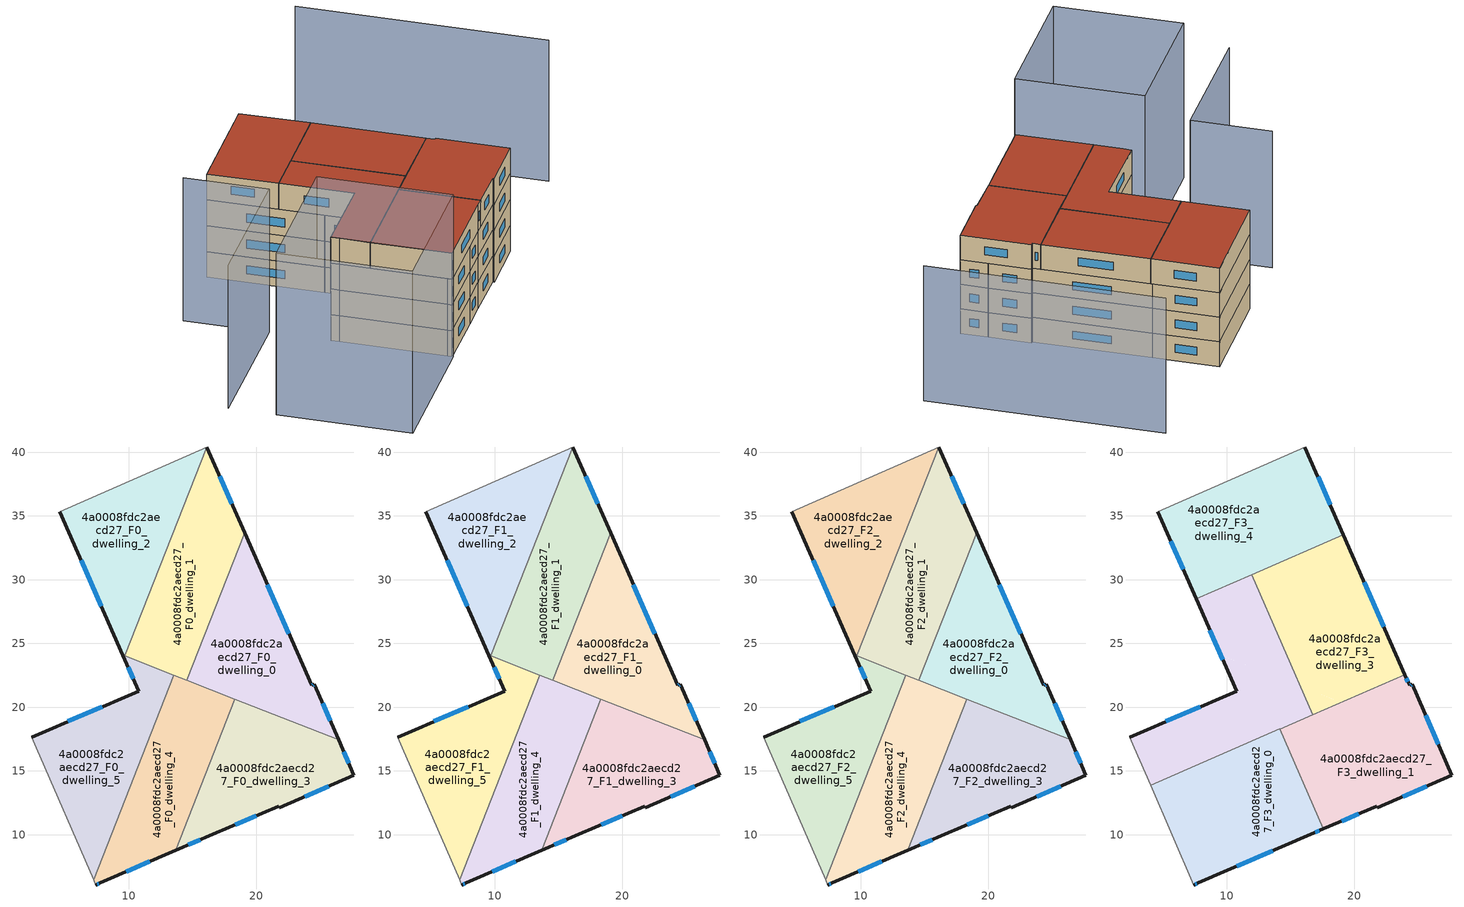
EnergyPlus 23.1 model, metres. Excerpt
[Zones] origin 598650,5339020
4a0008fdc2aecd27_F0_dwelling_0
 floor ground (EU_floor_Construction): 19.1,33.68 24.36,21.7 24.58,21.8 26.48,17.43 14.56,22.12 z0
 wall outside (EU_wall_Construction): 26.48,17.43 24.58,21.8 24.36,21.7 19.1,33.68 z0:3
 wall to 4a0008fdc2aecd27_F0_dwelling_1 (EU_wall_Construction): 19.1,33.68 14.56,22.12 z0:3
 wall to 4a0008fdc2aecd27_F0_dwelling_3 (EU_wall_Construction): 18.35,20.63 26.48,17.43 z0:3
 wall to 4a0008fdc2aecd27_F0_dwelling_4 (EU_wall_Construction): 14.56,22.12 18.35,20.63 z0:3
 window (EU_Window_Construction): 22.57,25.78 20.89,29.6 / 24.51,21.77 24.44,21.74 / 25.83,18.92 25.23,20.31 z1.02:1.98
4a0008fdc2aecd27_F0_dwelling_1
 floor ground (EU_floor_Construction): 16.15,40.41 19.1,33.68 14.56,22.12 9.69,24.03 16.12,40.4 z0
 wall outside (EU_wall_Construction): 19.1,33.68 16.15,40.41 z0:3
 wall to 4a0008fdc2aecd27_F0_dwelling_2 (EU_wall_Construction): 16.12,40.4 9.69,24.03 z0:3
 wall adiabatic (EU_wall_Construction): 16.15,40.41 16.12,40.4 z0:3
 wall to 4a0008fdc2aecd27_F0_dwelling_5 (EU_wall_Construction): 9.69,24.03 13.56,22.51 z0:3
 wall to 4a0008fdc2aecd27_F0_dwelling_4 (EU_wall_Construction): 13.56,22.51 14.56,22.12 z0:3
 window (EU_Window_Construction): 18.1,35.97 17.15,38.12 z1.02:1.98
4a0008fdc2aecd27_F0_dwelling_2
 floor ground (EU_floor_Construction): 16.12,40.4 9.69,24.03 9.55,24.09 4.61,35.34 z0
 wall outside (EU_wall_Construction): 4.61,35.34 9.55,24.09 z0:3
 wall adiabatic (EU_wall_Construction): 16.12,40.4 4.61,35.34 z0:3
 wall to 4a0008fdc2aecd27_F0_dwelling_5 (EU_wall_Construction): 9.55,24.09 9.69,24.03 z0:3
 window (EU_Window_Construction): 6.29,31.51 7.87,27.92 z1.02:1.98
4a0008fdc2aecd27_F0_dwelling_3
 floor ground (EU_floor_Construction): 26.48,17.43 27.68,14.66 21.84,12.1 21.78,12.22 16.62,10.05 13.68,8.77 18.35,20.63 z0
 wall outside (EU_wall_Construction): 13.68,8.77 16.62,10.05 21.78,12.22 21.84,12.1 27.68,14.66 26.48,17.43 z0:3
 wall to 4a0008fdc2aecd27_F0_dwelling_4 (EU_wall_Construction): 18.35,20.63 13.68,8.77 z0:3
 window (EU_Window_Construction): 18.38,10.79 20.03,11.48 / 14.68,9.21 15.62,9.62 / 27.27,15.61 26.89,16.49 / 23.83,12.97 25.69,13.79 z1.02:1.98
4a0008fdc2aecd27_F0_dwelling_4
 floor ground (EU_floor_Construction): 18.35,20.63 13.68,8.77 7.8,6.22 7.44,6.05 7.26,6.48 13.56,22.51 z0
 wall outside (EU_wall_Construction): 7.44,6.05 7.8,6.22 13.68,8.77 z0:3
 wall adiabatic (EU_wall_Construction): 7.26,6.48 7.44,6.05 z0:3
 wall to 4a0008fdc2aecd27_F0_dwelling_5 (EU_wall_Construction): 13.56,22.51 7.26,6.48 z0:3
 window (EU_Window_Construction): 9.8,7.09 11.68,7.9 / 7.56,6.11 7.68,6.16 z1.02:1.98
4a0008fdc2aecd27_F0_dwelling_5
 floor ground (EU_floor_Construction): 13.56,22.51 7.26,6.48 2.76,16.81 2.39,17.65 10.79,21.26 9.55,24.09 z0
 wall outside (EU_wall_Construction): 9.55,24.09 10.79,21.26 2.39,17.65 z0:3
 wall adiabatic (EU_wall_Construction): 2.39,17.65 2.76,16.81 7.26,6.48 z0:3
 window (EU_Window_Construction): 9.97,23.13 10.37,22.22 / 7.93,20.04 5.25,18.88 z1.02:1.98
4a0008fdc2aecd27_F1_dwelling_0
 floor to 4a0008fdc2aecd27_F0_dwelling_0 (EU_floor_Construction): 19.1,33.68 24.36,21.7 24.58,21.8 26.48,17.43 14.56,22.12 z3
 wall outside (EU_wall_Construction): 26.48,17.43 24.58,21.8 24.36,21.7 19.1,33.68 z3:6
 wall to 4a0008fdc2aecd27_F1_dwelling_1 (EU_wall_Construction): 19.1,33.68 14.56,22.12 z3:6
 wall to 4a0008fdc2aecd27_F1_dwelling_3 (EU_wall_Construction): 18.35,20.63 26.48,17.43 z3:6
 wall to 4a0008fdc2aecd27_F1_dwelling_4 (EU_wall_Construction): 14.56,22.12 18.35,20.63 z3:6
 window (EU_Window_Construction): 22.57,25.78 20.89,29.6 / 24.51,21.77 24.44,21.74 / 25.83,18.92 25.23,20.31 z4.02:4.98
4a0008fdc2aecd27_F1_dwelling_1
 floor to 4a0008fdc2aecd27_F0_dwelling_1 (EU_floor_Construction): 16.15,40.41 19.1,33.68 14.56,22.12 9.69,24.03 16.12,40.4 z3
 wall outside (EU_wall_Construction): 19.1,33.68 16.15,40.41 z3:6
 wall to 4a0008fdc2aecd27_F1_dwelling_2 (EU_wall_Construction): 16.12,40.4 9.69,24.03 z3:6
 wall adiabatic (EU_wall_Construction): 16.15,40.41 16.12,40.4 z3:6
 wall to 4a0008fdc2aecd27_F1_dwelling_5 (EU_wall_Construction): 9.69,24.03 13.56,22.51 z3:6
 wall to 4a0008fdc2aecd27_F1_dwelling_4 (EU_wall_Construction): 13.56,22.51 14.56,22.12 z3:6
 window (EU_Window_Construction): 18.1,35.97 17.15,38.12 z4.02:4.98
4a0008fdc2aecd27_F1_dwelling_2
 floor to 4a0008fdc2aecd27_F0_dwelling_2 (EU_floor_Construction): 16.12,40.4 9.69,24.03 9.55,24.09 4.61,35.34 z3
 wall outside (EU_wall_Construction): 4.61,35.34 9.55,24.09 z3:6
 wall adiabatic (EU_wall_Construction): 16.12,40.4 4.61,35.34 z3:6
 wall to 4a0008fdc2aecd27_F1_dwelling_5 (EU_wall_Construction): 9.55,24.09 9.69,24.03 z3:6
 window (EU_Window_Construction): 6.29,31.51 7.87,27.92 z4.02:4.98
4a0008fdc2aecd27_F1_dwelling_3
 floor to 4a0008fdc2aecd27_F0_dwelling_3 (EU_floor_Construction): 26.48,17.43 27.68,14.66 21.84,12.1 21.78,12.22 16.62,10.05 13.68,8.77 18.35,20.63 z3
 wall outside (EU_wall_Construction): 13.68,8.77 16.62,10.05 21.78,12.22 21.84,12.1 27.68,14.66 26.48,17.43 z3:6
 wall to 4a0008fdc2aecd27_F1_dwelling_4 (EU_wall_Construction): 18.35,20.63 13.68,8.77 z3:6
 window (EU_Window_Construction): 18.38,10.79 20.03,11.48 / 14.68,9.21 15.62,9.62 / 27.27,15.61 26.89,16.49 / 23.83,12.97 25.69,13.79 z4.02:4.98
4a0008fdc2aecd27_F1_dwelling_4
 floor to 4a0008fdc2aecd27_F0_dwelling_4 (EU_floor_Construction): 18.35,20.63 13.68,8.77 7.8,6.22 7.44,6.05 7.26,6.48 13.56,22.51 z3
 wall outside (EU_wall_Construction): 7.44,6.05 7.8,6.22 13.68,8.77 z3:6
 wall adiabatic (EU_wall_Construction): 7.26,6.48 7.44,6.05 z3:6
 wall to 4a0008fdc2aecd27_F1_dwelling_5 (EU_wall_Construction): 13.56,22.51 7.26,6.48 z3:6
 window (EU_Window_Construction): 9.8,7.09 11.68,7.9 / 7.56,6.11 7.68,6.16 z4.02:4.98
4a0008fdc2aecd27_F1_dwelling_5
 floor to 4a0008fdc2aecd27_F0_dwelling_5 (EU_floor_Construction): 13.56,22.51 7.26,6.48 2.76,16.81 2.39,17.65 10.79,21.26 9.55,24.09 z3
 wall outside (EU_wall_Construction): 9.55,24.09 10.79,21.26 2.39,17.65 z3:6
 wall adiabatic (EU_wall_Construction): 2.39,17.65 2.76,16.81 7.26,6.48 z3:6
 window (EU_Window_Construction): 9.97,23.13 10.37,22.22 / 7.93,20.04 5.25,18.88 z4.02:4.98
4a0008fdc2aecd27_F2_dwelling_0
 floor to 4a0008fdc2aecd27_F1_dwelling_0 (EU_floor_Construction): 19.1,33.68 24.36,21.7 24.58,21.8 26.48,17.43 14.56,22.12 z6
 wall outside (EU_wall_Construction): 26.48,17.43 24.58,21.8 24.36,21.7 19.1,33.68 z6:9
 wall to 4a0008fdc2aecd27_F2_dwelling_1 (EU_wall_Construction): 19.1,33.68 14.56,22.12 z6:9
 wall to 4a0008fdc2aecd27_F2_dwelling_3 (EU_wall_Construction): 18.35,20.63 26.48,17.43 z6:9
 wall to 4a0008fdc2aecd27_F2_dwelling_4 (EU_wall_Construction): 14.56,22.12 18.35,20.63 z6:9
 window (EU_Window_Construction): 22.57,25.78 20.89,29.6 / 24.51,21.77 24.44,21.74 / 25.83,18.92 25.23,20.31 z7.02:7.98
4a0008fdc2aecd27_F2_dwelling_1
 floor to 4a0008fdc2aecd27_F1_dwelling_1 (EU_floor_Construction): 16.15,40.41 19.1,33.68 14.56,22.12 9.69,24.03 16.12,40.4 z6
 wall outside (EU_wall_Construction): 19.1,33.68 16.15,40.41 z6:9
 wall to 4a0008fdc2aecd27_F2_dwelling_2 (EU_wall_Construction): 16.12,40.4 9.69,24.03 z6:9
 wall adiabatic (EU_wall_Construction): 16.15,40.41 16.12,40.4 z6:9
 wall to 4a0008fdc2aecd27_F2_dwelling_5 (EU_wall_Construction): 9.69,24.03 13.56,22.51 z6:9
 wall to 4a0008fdc2aecd27_F2_dwelling_4 (EU_wall_Construction): 13.56,22.51 14.56,22.12 z6:9
 window (EU_Window_Construction): 18.1,35.97 17.15,38.12 z7.02:7.98
4a0008fdc2aecd27_F2_dwelling_2
 floor to 4a0008fdc2aecd27_F1_dwelling_2 (EU_floor_Construction): 16.12,40.4 9.69,24.03 9.55,24.09 4.61,35.34 z6
 wall outside (EU_wall_Construction): 4.61,35.34 9.55,24.09 z6:9
 wall adiabatic (EU_wall_Construction): 16.12,40.4 4.61,35.34 z6:9
 wall to 4a0008fdc2aecd27_F2_dwelling_5 (EU_wall_Construction): 9.55,24.09 9.69,24.03 z6:9
 window (EU_Window_Construction): 6.29,31.51 7.87,27.92 z7.02:7.98
4a0008fdc2aecd27_F2_dwelling_3
 floor to 4a0008fdc2aecd27_F1_dwelling_3 (EU_floor_Construction): 26.48,17.43 27.68,14.66 21.84,12.1 21.78,12.22 16.62,10.05 13.68,8.77 18.35,20.63 z6
 wall outside (EU_wall_Construction): 13.68,8.77 16.62,10.05 21.78,12.22 21.84,12.1 27.68,14.66 26.48,17.43 z6:9
 wall to 4a0008fdc2aecd27_F2_dwelling_4 (EU_wall_Construction): 18.35,20.63 13.68,8.77 z6:9
 window (EU_Window_Construction): 18.38,10.79 20.03,11.48 / 14.68,9.21 15.62,9.62 / 27.27,15.61 26.89,16.49 / 23.83,12.97 25.69,13.79 z7.02:7.98
4a0008fdc2aecd27_F2_dwelling_4
 floor to 4a0008fdc2aecd27_F1_dwelling_4 (EU_floor_Construction): 18.35,20.63 13.68,8.77 7.8,6.22 7.44,6.05 7.26,6.48 13.56,22.51 z6
 wall outside (EU_wall_Construction): 7.44,6.05 7.8,6.22 13.68,8.77 z6:9
 wall adiabatic (EU_wall_Construction): 7.26,6.48 7.44,6.05 z6:9
 wall to 4a0008fdc2aecd27_F2_dwelling_5 (EU_wall_Construction): 13.56,22.51 7.26,6.48 z6:9
 window (EU_Window_Construction): 9.8,7.09 11.68,7.9 / 7.56,6.11 7.68,6.16 z7.02:7.98
4a0008fdc2aecd27_F2_dwelling_5
 floor to 4a0008fdc2aecd27_F1_dwelling_5 (EU_floor_Construction): 13.56,22.51 7.26,6.48 2.76,16.81 2.39,17.65 10.79,21.26 9.55,24.09 z6
 wall outside (EU_wall_Construction): 9.55,24.09 10.79,21.26 2.39,17.65 z6:9
 wall adiabatic (EU_wall_Construction): 2.39,17.65 2.76,16.81 7.26,6.48 z6:9
 window (EU_Window_Construction): 9.97,23.13 10.37,22.22 / 7.93,20.04 5.25,18.88 z7.02:7.98
4a0008fdc2aecd27_F3_dwelling_0
 floor to 4a0008fdc2aecd27_F2_dwelling_4 (EU_floor_Construction): 14.19,18.29 15.89,14.39 13.68,8.77 7.8,6.22 7.44,6.05 7.26,6.48 11.42,17.09 z9
 floor to 4a0008fdc2aecd27_F2_dwelling_3 (EU_floor_Construction): 15.89,14.39 17.6,10.46 16.62,10.05 13.68,8.77 z9
 floor to 4a0008fdc2aecd27_F2_dwelling_5 (EU_floor_Construction): 11.42,17.08 7.26,6.48 4.04,13.87 z9
 wall outside (EU_wall_Construction): 7.44,6.05 7.8,6.22 16.62,10.05 17.6,10.46 z9:12
 wall adiabatic (EU_wall_Construction): 4.04,13.87 7.44,6.05 z9:12
 wall to 4a0008fdc2aecd27_F3_dwelling_1 (EU_wall_Construction): 17.6,10.46 14.19,18.29 z9:12
 wall to 4a0008fdc2aecd27_F3_dwelling_2 (EU_wall_Construction): 14.19,18.29 4.04,13.87 z9:12
 window (EU_Window_Construction): 7.56,6.11 7.68,6.16 / 16.95,10.19 17.27,10.32 / 10.8,7.52 13.62,8.75 z10.02:10.98
 roof outside (EU_roof_Construction): 16.62,10.05 17.6,10.46 14.19,18.29 4.04,13.87 7.44,6.05 7.8,6.22 z12
4a0008fdc2aecd27_F3_dwelling_1
 floor to 4a0008fdc2aecd27_F2_dwelling_3 (EU_floor_Construction): 26.48,17.43 27.68,14.66 21.84,12.1 21.78,12.22 17.6,10.46 15.89,14.39 18.09,19.99 18.99,20.38 z9
 floor to 4a0008fdc2aecd27_F2_dwelling_0 (EU_floor_Construction): 24.58,21.8 26.48,17.43 18.99,20.38 23.99,22.56 24.36,21.7 z9
 floor to 4a0008fdc2aecd27_F2_dwelling_4 (EU_floor_Construction): 18.09,19.99 15.89,14.39 14.19,18.29 z9
 wall outside (EU_wall_Construction): 17.6,10.46 21.78,12.22 21.84,12.1 27.68,14.66 24.58,21.8 24.36,21.7 23.99,22.56 z9:12
 wall to 4a0008fdc2aecd27_F3_dwelling_3 (EU_wall_Construction): 23.99,22.56 16.76,19.41 z9:12
 wall to 4a0008fdc2aecd27_F3_dwelling_2 (EU_wall_Construction): 16.76,19.41 14.19,18.29 z9:12
 window (EU_Window_Construction): 26.63,17.09 25.64,19.37 / 23.83,12.97 25.69,13.79 / 19.02,11.06 20.36,11.62 / 24.23,21.99 24.11,22.27 / 24.51,21.77 24.44,21.74 z10.02:10.98
 roof outside (EU_roof_Construction): 27.68,14.66 24.58,21.8 24.36,21.7 23.99,22.56 14.19,18.29 17.6,10.46 21.78,12.22 21.84,12.1 z12
4a0008fdc2aecd27_F3_dwelling_2
 floor to 4a0008fdc2aecd27_F2_dwelling_2 (EU_floor_Construction): 11.97,30.41 12.09,30.13 9.69,24.03 9.55,24.09 7.61,28.51 z9
 floor to 4a0008fdc2aecd27_F2_dwelling_5 (EU_floor_Construction): 13.56,22.51 11.42,17.08 4.04,13.87 2.76,16.81 2.39,17.65 10.79,21.26 9.55,24.09 z9
 floor to 4a0008fdc2aecd27_F2_dwelling_0 (EU_floor_Construction): 15.04,23.34 15.79,21.64 14.56,22.12 z9
 floor to 4a0008fdc2aecd27_F2_dwelling_1 (EU_floor_Construction): 12.09,30.13 15.04,23.34 14.56,22.12 9.69,24.03 z9
 floor to 4a0008fdc2aecd27_F2_dwelling_4 (EU_floor_Construction): 15.79,21.64 16.76,19.41 11.42,17.09 13.56,22.51 z9
 wall outside (EU_wall_Construction): 7.61,28.51 10.79,21.26 2.39,17.65 z9:12
 wall adiabatic (EU_wall_Construction): 2.39,17.65 2.76,16.81 4.04,13.87 z9:12
 wall to 4a0008fdc2aecd27_F3_dwelling_3 (EU_wall_Construction): 16.76,19.41 11.97,30.41 z9:12
 wall to 4a0008fdc2aecd27_F3_dwelling_4 (EU_wall_Construction): 11.97,30.41 7.61,28.51 z9:12
 window (EU_Window_Construction): 7.93,20.04 5.25,18.88 / 8.69,26.04 9.71,23.73 z10.02:10.98
 roof outside (EU_roof_Construction): 16.76,19.41 11.97,30.41 7.61,28.51 10.79,21.26 2.39,17.65 2.76,16.81 4.04,13.87 z12
4a0008fdc2aecd27_F3_dwelling_3
 floor to 4a0008fdc2aecd27_F2_dwelling_0 (EU_floor_Construction): 19.16,33.54 23.99,22.56 18.99,20.38 15.79,21.64 15.04,23.34 19.03,33.48 z9
 floor to 4a0008fdc2aecd27_F2_dwelling_1 (EU_floor_Construction): 19.03,33.48 15.04,23.34 12.09,30.13 12.24,30.52 z9
 floor to 4a0008fdc2aecd27_F2_dwelling_4 (EU_floor_Construction): 18.35,20.63 18.09,19.99 16.76,19.41 15.79,21.64 z9
 floor to 4a0008fdc2aecd27_F2_dwelling_3 (EU_floor_Construction): 18.98,20.38 18.09,19.99 18.35,20.63 z9
 floor to 4a0008fdc2aecd27_F2_dwelling_2 (EU_floor_Construction): 12.24,30.52 12.09,30.13 11.97,30.4 z9
 wall outside (EU_wall_Construction): 23.99,22.56 19.17,33.54 z9:12
 wall to 4a0008fdc2aecd27_F3_dwelling_4 (EU_wall_Construction): 19.17,33.54 11.97,30.41 z9:12
 window (EU_Window_Construction): 22.35,26.29 20.81,29.8 z10.02:10.98
 roof outside (EU_roof_Construction): 23.99,22.56 19.17,33.54 11.97,30.41 16.76,19.41 z12
4a0008fdc2aecd27_F3_dwelling_4
 floor to 4a0008fdc2aecd27_F2_dwelling_1 (EU_floor_Construction): 16.15,40.41 19.1,33.68 19.03,33.48 12.24,30.52 16.12,40.4 z9
 floor to 4a0008fdc2aecd27_F2_dwelling_0 (EU_floor_Construction): 19.1,33.68 19.16,33.54 19.03,33.48 z9
 floor to 4a0008fdc2aecd27_F2_dwelling_2 (EU_floor_Construction): 16.12,40.4 12.24,30.52 7.61,28.51 4.61,35.34 z9
 wall outside (EU_wall_Construction): 4.61,35.34 7.61,28.51 / 19.17,33.54 16.15,40.41 z9:12
 wall adiabatic (EU_wall_Construction): 16.15,40.41 4.61,35.34 z9:12
 window (EU_Window_Construction): 5.63,33.02 6.59,30.83 / 18.14,35.88 17.17,38.07 z10.02:10.98
 roof outside (EU_roof_Construction): 19.17,33.54 16.15,40.41 4.61,35.34 7.61,28.51 z12
shading: -7.06,-0.4 -12.75,12.65 / -12.75,12.65 1.8,19 / 1.8,19 7.5,5.95 / 7.5,5.95 -7.06,-0.4 z0:18.8; 41.17,20.41 30.67,44.68 z0:16.4; -3.7,31.78 -0.14,23.56 / -0.14,23.56 -14.72,17.23 z0:16.6
[Building]
EU S2 Campaign: North Axis=0; Terrain=City; Solar Distribution=FullExterior
[Site:Location]
Vienna: Latitude=48; Longitude=16.5; Time Zone=1; Elevation=183
[SizingPeriod:WeatherFileDays]
AnnualSizingPeriod: Begin Month=1; Begin Day of Month=1; End Month=12; End Day of Month=31; Day of Week for Start Day=Monday; Use Weather File Daylight Saving Period=No; Use Weather File Rain and Snow Indicators=No
[MATERIAL]
EU_InternalMass_Material: Roughness=MediumRough; Thickness=0.1; Conductivity=1; Density=1800; Specific Heat=900; Thermal Absorptance=0.9; Solar Absorptance=0.7; Visible Absorptance=0.7
[MATERIAL:NOMASS] Roughness=MediumRough; Thermal Absorptance=0.9; Solar Absorptance=0.7; Visible Absorptance=0.7
Name | Thermal Resistance
EU_wall_NoMass | 0.942466
EU_roof_NoMass | 0.551687
EU_floor_NoMass | 0.66527
[WINDOWMATERIAL:SIMPLEGLAZINGSYSTEM]
EU_Window_SimpleGlazing: UFactor=2.03367; Solar Heat Gain Coefficient=0.65; Visible Transmittance=0.65
[CONSTRUCTION]
EU_wall_Construction: EU_wall_NoMass
EU_roof_Construction: EU_roof_NoMass
EU_floor_Construction: EU_floor_NoMass
EU_Window_Construction: EU_Window_SimpleGlazing
EU_InternalMass_Construction: EU_InternalMass_Material
[ZONE] Type=1; Multiplier=1; Ceiling Height=autocalculate; Floor Area=autocalculate; Part of Total Floor Area=Yes
Name | Volume
4a0008fdc2aecd27_F0_dwelling_0; 4a0008fdc2aecd27_F1_dwelling_0; 4a0008fdc2aecd27_F2_dwelling_0 | 235.942
4a0008fdc2aecd27_F3_dwelling_0 | 283.098
4a0008fdc2aecd27_F0_dwelling_1; 4a0008fdc2aecd27_F1_dwelling_1; 4a0008fdc2aecd27_F2_dwelling_1 | 235.922
4a0008fdc2aecd27_F3_dwelling_1 | 283.096
4a0008fdc2aecd27_F0_dwelling_2; 4a0008fdc2aecd27_F1_dwelling_2; 4a0008fdc2aecd27_F2_dwelling_2; 4a0008fdc2aecd27_F0_dwelling_5; 4a0008fdc2aecd27_F1_dwelling_5; 4a0008fdc2aecd27_F2_dwelling_5 | 235.926
4a0008fdc2aecd27_F3_dwelling_2 | 283.158
4a0008fdc2aecd27_F0_dwelling_3; 4a0008fdc2aecd27_F1_dwelling_3; 4a0008fdc2aecd27_F2_dwelling_3 | 235.906
4a0008fdc2aecd27_F3_dwelling_3 | 283.113
4a0008fdc2aecd27_F0_dwelling_4; 4a0008fdc2aecd27_F1_dwelling_4; 4a0008fdc2aecd27_F2_dwelling_4 | 235.92
4a0008fdc2aecd27_F3_dwelling_4 | 283.111
[INTERNALMASS] Construction=EU_InternalMass_Construction
Name | Zone or ZoneList | Surface Area
4a0008fdc2aecd27_F0_dwelling_0_EU_InternalMass | 4a0008fdc2aecd27_F0_dwelling_0 | 78.6473
4a0008fdc2aecd27_F0_dwelling_1_EU_InternalMass | 4a0008fdc2aecd27_F0_dwelling_1 | 78.6407
4a0008fdc2aecd27_F0_dwelling_2_EU_InternalMass | 4a0008fdc2aecd27_F0_dwelling_2 | 78.6421
4a0008fdc2aecd27_F0_dwelling_3_EU_InternalMass | 4a0008fdc2aecd27_F0_dwelling_3 | 78.6357
4a0008fdc2aecd27_F0_dwelling_4_EU_InternalMass | 4a0008fdc2aecd27_F0_dwelling_4 | 78.6398
4a0008fdc2aecd27_F0_dwelling_5_EU_InternalMass | 4a0008fdc2aecd27_F0_dwelling_5 | 78.6422
4a0008fdc2aecd27_F1_dwelling_0_EU_InternalMass | 4a0008fdc2aecd27_F1_dwelling_0 | 78.6473
4a0008fdc2aecd27_F1_dwelling_1_EU_InternalMass | 4a0008fdc2aecd27_F1_dwelling_1 | 78.6407
4a0008fdc2aecd27_F1_dwelling_2_EU_InternalMass | 4a0008fdc2aecd27_F1_dwelling_2 | 78.6421
4a0008fdc2aecd27_F1_dwelling_3_EU_InternalMass | 4a0008fdc2aecd27_F1_dwelling_3 | 78.6357
4a0008fdc2aecd27_F1_dwelling_4_EU_InternalMass | 4a0008fdc2aecd27_F1_dwelling_4 | 78.6398
4a0008fdc2aecd27_F1_dwelling_5_EU_InternalMass | 4a0008fdc2aecd27_F1_dwelling_5 | 78.6422
4a0008fdc2aecd27_F2_dwelling_0_EU_InternalMass | 4a0008fdc2aecd27_F2_dwelling_0 | 78.6473
4a0008fdc2aecd27_F2_dwelling_1_EU_InternalMass | 4a0008fdc2aecd27_F2_dwelling_1 | 78.6407
4a0008fdc2aecd27_F2_dwelling_2_EU_InternalMass | 4a0008fdc2aecd27_F2_dwelling_2 | 78.6421
4a0008fdc2aecd27_F2_dwelling_3_EU_InternalMass | 4a0008fdc2aecd27_F2_dwelling_3 | 78.6357
4a0008fdc2aecd27_F2_dwelling_4_EU_InternalMass | 4a0008fdc2aecd27_F2_dwelling_4 | 78.6398
4a0008fdc2aecd27_F2_dwelling_5_EU_InternalMass | 4a0008fdc2aecd27_F2_dwelling_5 | 78.6422
4a0008fdc2aecd27_F3_dwelling_0_EU_InternalMass | 4a0008fdc2aecd27_F3_dwelling_0 | 94.3645
4a0008fdc2aecd27_F3_dwelling_1_EU_InternalMass | 4a0008fdc2aecd27_F3_dwelling_1 | 94.3642
4a0008fdc2aecd27_F3_dwelling_2_EU_InternalMass | 4a0008fdc2aecd27_F3_dwelling_2 | 94.388
4a0008fdc2aecd27_F3_dwelling_3_EU_InternalMass | 4a0008fdc2aecd27_F3_dwelling_3 | 94.3709
4a0008fdc2aecd27_F3_dwelling_4_EU_InternalMass | 4a0008fdc2aecd27_F3_dwelling_4 | 94.3702
[OTHEREQUIPMENT] Fuel Type=Electricity; Design Level Calculation Method=Watts/Area; Power per Zone Floor Area=1; Fraction Latent=0; Fraction Radiant=0; Fraction Lost=0; Carbon Dioxide Generation Rate=0; EndUse Subcategory=EU_Step8_InternalGains
Name | Zone or ZoneList or Space or SpaceList | Schedule
EU_Step8_InternalGain_4a0008fdc2aecd27_F0_dwelling_0_f000 | 4a0008fdc2aecd27_F0_dwelling_0 | EU_Step8_GainSchedule_4a0008fdc2aecd27_F0_dwelling_0_f000
EU_Step8_InternalGain_4a0008fdc2aecd27_F0_dwelling_1_f000 | 4a0008fdc2aecd27_F0_dwelling_1 | EU_Step8_GainSchedule_4a0008fdc2aecd27_F0_dwelling_1_f000
EU_Step8_InternalGain_4a0008fdc2aecd27_F0_dwelling_2_f000 | 4a0008fdc2aecd27_F0_dwelling_2 | EU_Step8_GainSchedule_4a0008fdc2aecd27_F0_dwelling_2_f000
EU_Step8_InternalGain_4a0008fdc2aecd27_F0_dwelling_3_f000 | 4a0008fdc2aecd27_F0_dwelling_3 | EU_Step8_GainSchedule_4a0008fdc2aecd27_F0_dwelling_3_f000
EU_Step8_InternalGain_4a0008fdc2aecd27_F0_dwelling_4_f000 | 4a0008fdc2aecd27_F0_dwelling_4 | EU_Step8_GainSchedule_4a0008fdc2aecd27_F0_dwelling_4_f000
EU_Step8_InternalGain_4a0008fdc2aecd27_F0_dwelling_5_f000 | 4a0008fdc2aecd27_F0_dwelling_5 | EU_Step8_GainSchedule_4a0008fdc2aecd27_F0_dwelling_5_f000
EU_Step8_InternalGain_4a0008fdc2aecd27_F1_dwelling_0_f000 | 4a0008fdc2aecd27_F1_dwelling_0 | EU_Step8_GainSchedule_4a0008fdc2aecd27_F1_dwelling_0_f000
EU_Step8_InternalGain_4a0008fdc2aecd27_F1_dwelling_1_f000 | 4a0008fdc2aecd27_F1_dwelling_1 | EU_Step8_GainSchedule_4a0008fdc2aecd27_F1_dwelling_1_f000
EU_Step8_InternalGain_4a0008fdc2aecd27_F1_dwelling_2_f000 | 4a0008fdc2aecd27_F1_dwelling_2 | EU_Step8_GainSchedule_4a0008fdc2aecd27_F1_dwelling_2_f000
EU_Step8_InternalGain_4a0008fdc2aecd27_F1_dwelling_3_f000 | 4a0008fdc2aecd27_F1_dwelling_3 | EU_Step8_GainSchedule_4a0008fdc2aecd27_F1_dwelling_3_f000
EU_Step8_InternalGain_4a0008fdc2aecd27_F1_dwelling_4_f000 | 4a0008fdc2aecd27_F1_dwelling_4 | EU_Step8_GainSchedule_4a0008fdc2aecd27_F1_dwelling_4_f000
EU_Step8_InternalGain_4a0008fdc2aecd27_F1_dwelling_5_f000 | 4a0008fdc2aecd27_F1_dwelling_5 | EU_Step8_GainSchedule_4a0008fdc2aecd27_F1_dwelling_5_f000
EU_Step8_InternalGain_4a0008fdc2aecd27_F2_dwelling_0_f000 | 4a0008fdc2aecd27_F2_dwelling_0 | EU_Step8_GainSchedule_4a0008fdc2aecd27_F2_dwelling_0_f000
EU_Step8_InternalGain_4a0008fdc2aecd27_F2_dwelling_1_f000 | 4a0008fdc2aecd27_F2_dwelling_1 | EU_Step8_GainSchedule_4a0008fdc2aecd27_F2_dwelling_1_f000
EU_Step8_InternalGain_4a0008fdc2aecd27_F2_dwelling_2_f000 | 4a0008fdc2aecd27_F2_dwelling_2 | EU_Step8_GainSchedule_4a0008fdc2aecd27_F2_dwelling_2_f000
EU_Step8_InternalGain_4a0008fdc2aecd27_F2_dwelling_3_f000 | 4a0008fdc2aecd27_F2_dwelling_3 | EU_Step8_GainSchedule_4a0008fdc2aecd27_F2_dwelling_3_f000
EU_Step8_InternalGain_4a0008fdc2aecd27_F2_dwelling_4_f000 | 4a0008fdc2aecd27_F2_dwelling_4 | EU_Step8_GainSchedule_4a0008fdc2aecd27_F2_dwelling_4_f000
EU_Step8_InternalGain_4a0008fdc2aecd27_F2_dwelling_5_f000 | 4a0008fdc2aecd27_F2_dwelling_5 | EU_Step8_GainSchedule_4a0008fdc2aecd27_F2_dwelling_5_f000
EU_Step8_InternalGain_4a0008fdc2aecd27_F3_dwelling_0_f000 | 4a0008fdc2aecd27_F3_dwelling_0 | EU_Step8_GainSchedule_4a0008fdc2aecd27_F3_dwelling_0_f000
EU_Step8_InternalGain_4a0008fdc2aecd27_F3_dwelling_1_f000 | 4a0008fdc2aecd27_F3_dwelling_1 | EU_Step8_GainSchedule_4a0008fdc2aecd27_F3_dwelling_1_f000
EU_Step8_InternalGain_4a0008fdc2aecd27_F3_dwelling_2_f000 | 4a0008fdc2aecd27_F3_dwelling_2 | EU_Step8_GainSchedule_4a0008fdc2aecd27_F3_dwelling_2_f000
EU_Step8_InternalGain_4a0008fdc2aecd27_F3_dwelling_3_f000 | 4a0008fdc2aecd27_F3_dwelling_3 | EU_Step8_GainSchedule_4a0008fdc2aecd27_F3_dwelling_3_f000
EU_Step8_InternalGain_4a0008fdc2aecd27_F3_dwelling_4_f000 | 4a0008fdc2aecd27_F3_dwelling_4 | EU_Step8_GainSchedule_4a0008fdc2aecd27_F3_dwelling_4_f000
[ZONEVENTILATION:DESIGNFLOWRATE] Schedule=EU_AlwaysOn; Design Flow Rate Calculation Method=AirChanges/Hour; Air Changes per Hour=0.530523; Ventilation Type=Natural; Fan Pressure Rise=0; Fan Total Efficiency=1; Constant Term Coefficient=1; Temperature Term Coefficient=0; Velocity Term Coefficient=0; Velocity Squared Term Coefficient=0; Minimum Indoor Temperature=-100; Maximum Indoor Temperature=100; Delta Temperature=-100; Minimum Outdoor Temperature=-100; Maximum Outdoor Temperature=100; Maximum Wind Speed=40
Name | Zone or ZoneList or Space or SpaceList
EU_ConstantAir_4a0008fdc2aecd27_F0_dwelling_0 | 4a0008fdc2aecd27_F0_dwelling_0
EU_ConstantAir_4a0008fdc2aecd27_F0_dwelling_1 | 4a0008fdc2aecd27_F0_dwelling_1
EU_ConstantAir_4a0008fdc2aecd27_F0_dwelling_2 | 4a0008fdc2aecd27_F0_dwelling_2
EU_ConstantAir_4a0008fdc2aecd27_F0_dwelling_3 | 4a0008fdc2aecd27_F0_dwelling_3
EU_ConstantAir_4a0008fdc2aecd27_F0_dwelling_4 | 4a0008fdc2aecd27_F0_dwelling_4
EU_ConstantAir_4a0008fdc2aecd27_F0_dwelling_5 | 4a0008fdc2aecd27_F0_dwelling_5
EU_ConstantAir_4a0008fdc2aecd27_F1_dwelling_0 | 4a0008fdc2aecd27_F1_dwelling_0
EU_ConstantAir_4a0008fdc2aecd27_F1_dwelling_1 | 4a0008fdc2aecd27_F1_dwelling_1
EU_ConstantAir_4a0008fdc2aecd27_F1_dwelling_2 | 4a0008fdc2aecd27_F1_dwelling_2
EU_ConstantAir_4a0008fdc2aecd27_F1_dwelling_3 | 4a0008fdc2aecd27_F1_dwelling_3
EU_ConstantAir_4a0008fdc2aecd27_F1_dwelling_4 | 4a0008fdc2aecd27_F1_dwelling_4
EU_ConstantAir_4a0008fdc2aecd27_F1_dwelling_5 | 4a0008fdc2aecd27_F1_dwelling_5
EU_ConstantAir_4a0008fdc2aecd27_F2_dwelling_0 | 4a0008fdc2aecd27_F2_dwelling_0
EU_ConstantAir_4a0008fdc2aecd27_F2_dwelling_1 | 4a0008fdc2aecd27_F2_dwelling_1
EU_ConstantAir_4a0008fdc2aecd27_F2_dwelling_2 | 4a0008fdc2aecd27_F2_dwelling_2
EU_ConstantAir_4a0008fdc2aecd27_F2_dwelling_3 | 4a0008fdc2aecd27_F2_dwelling_3
EU_ConstantAir_4a0008fdc2aecd27_F2_dwelling_4 | 4a0008fdc2aecd27_F2_dwelling_4
EU_ConstantAir_4a0008fdc2aecd27_F2_dwelling_5 | 4a0008fdc2aecd27_F2_dwelling_5
EU_ConstantAir_4a0008fdc2aecd27_F3_dwelling_0 | 4a0008fdc2aecd27_F3_dwelling_0
EU_ConstantAir_4a0008fdc2aecd27_F3_dwelling_1 | 4a0008fdc2aecd27_F3_dwelling_1
EU_ConstantAir_4a0008fdc2aecd27_F3_dwelling_2 | 4a0008fdc2aecd27_F3_dwelling_2
EU_ConstantAir_4a0008fdc2aecd27_F3_dwelling_3 | 4a0008fdc2aecd27_F3_dwelling_3
EU_ConstantAir_4a0008fdc2aecd27_F3_dwelling_4 | 4a0008fdc2aecd27_F3_dwelling_4
[HVACTEMPLATE:THERMOSTAT] Constant Heating Setpoint=20; Constant Cooling Setpoint=50
EU_HeatOnly_4a0008fdc2aecd27_F0_dwelling_0; EU_HeatOnly_4a0008fdc2aecd27_F0_dwelling_1; EU_HeatOnly_4a0008fdc2aecd27_F0_dwelling_2; EU_HeatOnly_4a0008fdc2aecd27_F0_dwelling_3; EU_HeatOnly_4a0008fdc2aecd27_F0_dwelling_4; EU_HeatOnly_4a0008fdc2aecd27_F0_dwelling_5; EU_HeatOnly_4a0008fdc2aecd27_F1_dwelling_0; EU_HeatOnly_4a0008fdc2aecd27_F1_dwelling_1; EU_HeatOnly_4a0008fdc2aecd27_F1_dwelling_2; EU_HeatOnly_4a0008fdc2aecd27_F1_dwelling_3; EU_HeatOnly_4a0008fdc2aecd27_F1_dwelling_4; EU_HeatOnly_4a0008fdc2aecd27_F1_dwelling_5; EU_HeatOnly_4a0008fdc2aecd27_F2_dwelling_0; EU_HeatOnly_4a0008fdc2aecd27_F2_dwelling_1; EU_HeatOnly_4a0008fdc2aecd27_F2_dwelling_2; EU_HeatOnly_4a0008fdc2aecd27_F2_dwelling_3; EU_HeatOnly_4a0008fdc2aecd27_F2_dwelling_4; EU_HeatOnly_4a0008fdc2aecd27_F2_dwelling_5; EU_HeatOnly_4a0008fdc2aecd27_F3_dwelling_0; EU_HeatOnly_4a0008fdc2aecd27_F3_dwelling_1; EU_HeatOnly_4a0008fdc2aecd27_F3_dwelling_2; EU_HeatOnly_4a0008fdc2aecd27_F3_dwelling_3; EU_HeatOnly_4a0008fdc2aecd27_F3_dwelling_4
[HVACTEMPLATE:ZONE:IDEALLOADSAIRSYSTEM] System Availability Schedule=EU_AlwaysOn; Maximum Heating Supply Air Temperature=50; Minimum Cooling Supply Air Temperature=13; Maximum Heating Supply Air Humidity Ratio=0.0156; Minimum Cooling Supply Air Humidity Ratio=0.0077; Heating Limit=NoLimit; Cooling Limit=NoLimit; Heating Availability Schedule=EU_AlwaysOn; Cooling Availability Schedule=EU_CoolingOff; Dehumidification Control Type=ConstantSensibleHeatRatio; Cooling Sensible Heat Ratio=0.7; Dehumidification Setpoint=60; Humidification Control Type=None; Humidification Setpoint=30; Outdoor Air Method=None; Outdoor Air Flow Rate per Person=0.00944; Outdoor Air Flow Rate per Zone Floor Area=0; Outdoor Air Flow Rate per Zone=0; Demand Controlled Ventilation Type=None; Outdoor Air Economizer Type=NoEconomizer; Heat Recovery Type=None; Sensible Heat Recovery Effectiveness=0.7; Latent Heat Recovery Effectiveness=0.65
Name | Template Thermostat
4a0008fdc2aecd27_F0_dwelling_0 | EU_HeatOnly_4a0008fdc2aecd27_F0_dwelling_0
4a0008fdc2aecd27_F0_dwelling_1 | EU_HeatOnly_4a0008fdc2aecd27_F0_dwelling_1
4a0008fdc2aecd27_F0_dwelling_2 | EU_HeatOnly_4a0008fdc2aecd27_F0_dwelling_2
4a0008fdc2aecd27_F0_dwelling_3 | EU_HeatOnly_4a0008fdc2aecd27_F0_dwelling_3
4a0008fdc2aecd27_F0_dwelling_4 | EU_HeatOnly_4a0008fdc2aecd27_F0_dwelling_4
4a0008fdc2aecd27_F0_dwelling_5 | EU_HeatOnly_4a0008fdc2aecd27_F0_dwelling_5
4a0008fdc2aecd27_F1_dwelling_0 | EU_HeatOnly_4a0008fdc2aecd27_F1_dwelling_0
4a0008fdc2aecd27_F1_dwelling_1 | EU_HeatOnly_4a0008fdc2aecd27_F1_dwelling_1
4a0008fdc2aecd27_F1_dwelling_2 | EU_HeatOnly_4a0008fdc2aecd27_F1_dwelling_2
4a0008fdc2aecd27_F1_dwelling_3 | EU_HeatOnly_4a0008fdc2aecd27_F1_dwelling_3
4a0008fdc2aecd27_F1_dwelling_4 | EU_HeatOnly_4a0008fdc2aecd27_F1_dwelling_4
4a0008fdc2aecd27_F1_dwelling_5 | EU_HeatOnly_4a0008fdc2aecd27_F1_dwelling_5
4a0008fdc2aecd27_F2_dwelling_0 | EU_HeatOnly_4a0008fdc2aecd27_F2_dwelling_0
4a0008fdc2aecd27_F2_dwelling_1 | EU_HeatOnly_4a0008fdc2aecd27_F2_dwelling_1
4a0008fdc2aecd27_F2_dwelling_2 | EU_HeatOnly_4a0008fdc2aecd27_F2_dwelling_2
4a0008fdc2aecd27_F2_dwelling_3 | EU_HeatOnly_4a0008fdc2aecd27_F2_dwelling_3
4a0008fdc2aecd27_F2_dwelling_4 | EU_HeatOnly_4a0008fdc2aecd27_F2_dwelling_4
4a0008fdc2aecd27_F2_dwelling_5 | EU_HeatOnly_4a0008fdc2aecd27_F2_dwelling_5
4a0008fdc2aecd27_F3_dwelling_0 | EU_HeatOnly_4a0008fdc2aecd27_F3_dwelling_0
4a0008fdc2aecd27_F3_dwelling_1 | EU_HeatOnly_4a0008fdc2aecd27_F3_dwelling_1
4a0008fdc2aecd27_F3_dwelling_2 | EU_HeatOnly_4a0008fdc2aecd27_F3_dwelling_2
4a0008fdc2aecd27_F3_dwelling_3 | EU_HeatOnly_4a0008fdc2aecd27_F3_dwelling_3
4a0008fdc2aecd27_F3_dwelling_4 | EU_HeatOnly_4a0008fdc2aecd27_F3_dwelling_4
[SIZING:ZONE] Zone Cooling Design Supply Air Temperature Input Method=SupplyAirTemperature; Zone Cooling Design Supply Air Temperature=13; Zone Heating Design Supply Air Temperature Input Method=SupplyAirTemperature; Zone Heating Design Supply Air Temperature=50; Zone Cooling Design Supply Air Humidity Ratio=0.008; Zone Heating Design Supply Air Humidity Ratio=0.008; Cooling Design Air Flow Method=DesignDay; Cooling Design Air Flow Rate=0; Cooling Minimum Air Flow per Zone Floor Area=0.000762; Cooling Minimum Air Flow=0; Cooling Minimum Air Flow Fraction=0.2; Heating Design Air Flow Method=DesignDay; Heating Design Air Flow Rate=0; Heating Maximum Air Flow per Zone Floor Area=0.002032; Heating Maximum Air Flow=0.141576; Heating Maximum Air Flow Fraction=0.3; Account for Dedicated Outdoor Air System=No; Dedicated Outdoor Air System Control Strategy=NeutralSupplyAir; Dedicated Outdoor Air Low Setpoint Temperature for Design=autosize; Dedicated Outdoor Air High Setpoint Temperature for Design=autosize; Zone Load Sizing Method=Sensible Load Only No Latent Load; Zone Latent Cooling Design Supply Air Humidity Ratio Input Method=HumidityRatioDifference; Zone Cooling Design Supply Air Humidity Ratio Difference=0.005; Zone Latent Heating Design Supply Air Humidity Ratio Input Method=HumidityRatioDifference; Zone Humidification Design Supply Air Humidity Ratio Difference=0.005
4a0008fdc2aecd27_F0_dwelling_0; 4a0008fdc2aecd27_F0_dwelling_1; 4a0008fdc2aecd27_F0_dwelling_2; 4a0008fdc2aecd27_F0_dwelling_3; 4a0008fdc2aecd27_F0_dwelling_4; 4a0008fdc2aecd27_F0_dwelling_5; 4a0008fdc2aecd27_F1_dwelling_0; 4a0008fdc2aecd27_F1_dwelling_1; 4a0008fdc2aecd27_F1_dwelling_2; 4a0008fdc2aecd27_F1_dwelling_3; 4a0008fdc2aecd27_F1_dwelling_4; 4a0008fdc2aecd27_F1_dwelling_5; 4a0008fdc2aecd27_F2_dwelling_0; 4a0008fdc2aecd27_F2_dwelling_1; 4a0008fdc2aecd27_F2_dwelling_2; 4a0008fdc2aecd27_F2_dwelling_3; 4a0008fdc2aecd27_F2_dwelling_4; 4a0008fdc2aecd27_F2_dwelling_5; 4a0008fdc2aecd27_F3_dwelling_0; 4a0008fdc2aecd27_F3_dwelling_1; 4a0008fdc2aecd27_F3_dwelling_2; 4a0008fdc2aecd27_F3_dwelling_3; 4a0008fdc2aecd27_F3_dwelling_4
[SCHEDULE:CONSTANT]
Name | Hourly Value
EU_AlwaysOn | 1
EU_CoolingOff | 0
[SCHEDULE:FILE] Column Number=1; Rows to Skip at Top=0; Number of Hours of Data=8760; Column Separator=Comma; Interpolate to Timestep=No; Minutes per Item=60; Adjust Schedule for Daylight Savings=Yes
Name | File
EU_Step8_GainSchedule_4a0008fdc2aecd27_F0_dwelling_0_f000 | ../../schedules/4a0008fdc2aecd27/4a0008fdc2aecd27_F0_dwelling_0_f000_gain.csv
EU_Step8_GainSchedule_4a0008fdc2aecd27_F0_dwelling_1_f000 | ../../schedules/4a0008fdc2aecd27/4a0008fdc2aecd27_F0_dwelling_1_f000_gain.csv
EU_Step8_GainSchedule_4a0008fdc2aecd27_F0_dwelling_2_f000 | ../../schedules/4a0008fdc2aecd27/4a0008fdc2aecd27_F0_dwelling_2_f000_gain.csv
EU_Step8_GainSchedule_4a0008fdc2aecd27_F0_dwelling_3_f000 | ../../schedules/4a0008fdc2aecd27/4a0008fdc2aecd27_F0_dwelling_3_f000_gain.csv
EU_Step8_GainSchedule_4a0008fdc2aecd27_F0_dwelling_4_f000 | ../../schedules/4a0008fdc2aecd27/4a0008fdc2aecd27_F0_dwelling_4_f000_gain.csv
EU_Step8_GainSchedule_4a0008fdc2aecd27_F0_dwelling_5_f000 | ../../schedules/4a0008fdc2aecd27/4a0008fdc2aecd27_F0_dwelling_5_f000_gain.csv
EU_Step8_GainSchedule_4a0008fdc2aecd27_F1_dwelling_0_f000 | ../../schedules/4a0008fdc2aecd27/4a0008fdc2aecd27_F1_dwelling_0_f000_gain.csv
EU_Step8_GainSchedule_4a0008fdc2aecd27_F1_dwelling_1_f000 | ../../schedules/4a0008fdc2aecd27/4a0008fdc2aecd27_F1_dwelling_1_f000_gain.csv
EU_Step8_GainSchedule_4a0008fdc2aecd27_F1_dwelling_2_f000 | ../../schedules/4a0008fdc2aecd27/4a0008fdc2aecd27_F1_dwelling_2_f000_gain.csv
EU_Step8_GainSchedule_4a0008fdc2aecd27_F1_dwelling_3_f000 | ../../schedules/4a0008fdc2aecd27/4a0008fdc2aecd27_F1_dwelling_3_f000_gain.csv
EU_Step8_GainSchedule_4a0008fdc2aecd27_F1_dwelling_4_f000 | ../../schedules/4a0008fdc2aecd27/4a0008fdc2aecd27_F1_dwelling_4_f000_gain.csv
EU_Step8_GainSchedule_4a0008fdc2aecd27_F1_dwelling_5_f000 | ../../schedules/4a0008fdc2aecd27/4a0008fdc2aecd27_F1_dwelling_5_f000_gain.csv
EU_Step8_GainSchedule_4a0008fdc2aecd27_F2_dwelling_0_f000 | ../../schedules/4a0008fdc2aecd27/4a0008fdc2aecd27_F2_dwelling_0_f000_gain.csv
EU_Step8_GainSchedule_4a0008fdc2aecd27_F2_dwelling_1_f000 | ../../schedules/4a0008fdc2aecd27/4a0008fdc2aecd27_F2_dwelling_1_f000_gain.csv
EU_Step8_GainSchedule_4a0008fdc2aecd27_F2_dwelling_2_f000 | ../../schedules/4a0008fdc2aecd27/4a0008fdc2aecd27_F2_dwelling_2_f000_gain.csv
EU_Step8_GainSchedule_4a0008fdc2aecd27_F2_dwelling_3_f000 | ../../schedules/4a0008fdc2aecd27/4a0008fdc2aecd27_F2_dwelling_3_f000_gain.csv
EU_Step8_GainSchedule_4a0008fdc2aecd27_F2_dwelling_4_f000 | ../../schedules/4a0008fdc2aecd27/4a0008fdc2aecd27_F2_dwelling_4_f000_gain.csv
EU_Step8_GainSchedule_4a0008fdc2aecd27_F2_dwelling_5_f000 | ../../schedules/4a0008fdc2aecd27/4a0008fdc2aecd27_F2_dwelling_5_f000_gain.csv
EU_Step8_GainSchedule_4a0008fdc2aecd27_F3_dwelling_0_f000 | ../../schedules/4a0008fdc2aecd27/4a0008fdc2aecd27_F3_dwelling_0_f000_gain.csv
EU_Step8_GainSchedule_4a0008fdc2aecd27_F3_dwelling_1_f000 | ../../schedules/4a0008fdc2aecd27/4a0008fdc2aecd27_F3_dwelling_1_f000_gain.csv
EU_Step8_GainSchedule_4a0008fdc2aecd27_F3_dwelling_2_f000 | ../../schedules/4a0008fdc2aecd27/4a0008fdc2aecd27_F3_dwelling_2_f000_gain.csv
EU_Step8_GainSchedule_4a0008fdc2aecd27_F3_dwelling_3_f000 | ../../schedules/4a0008fdc2aecd27/4a0008fdc2aecd27_F3_dwelling_3_f000_gain.csv
EU_Step8_GainSchedule_4a0008fdc2aecd27_F3_dwelling_4_f000 | ../../schedules/4a0008fdc2aecd27/4a0008fdc2aecd27_F3_dwelling_4_f000_gain.csv
